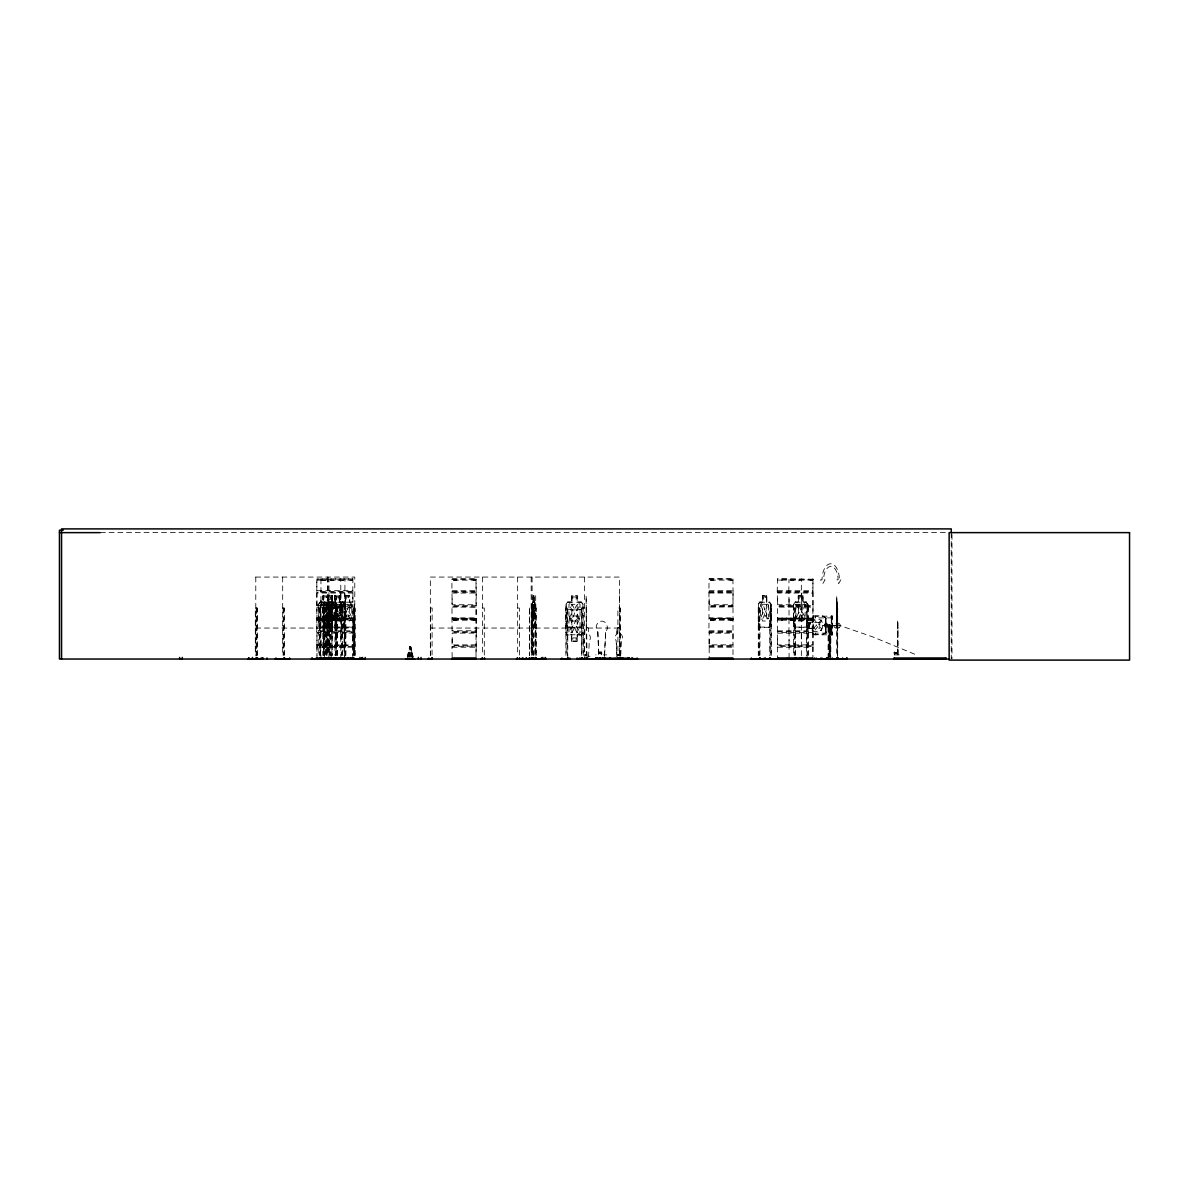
<?xml version="1.0" encoding="UTF-8"?>
<svg xmlns="http://www.w3.org/2000/svg" width="1189" height="1189" viewBox="0 0 1189 1189"><rect width="100%" height="100%" fill="white"/><g stroke="black" fill="none" stroke-linecap="round" stroke-linejoin="round"><path stroke-width="0.75" stroke-dasharray="5 3.75" d="M316.987 658.201L316.943 632.801M320.762 645.731L320.971 639.013M320.911 605.246L320.971 598.899M328.907 645.27L328.981 639.013M328.981 598.899L328.981 607.118M340.797 639.013L340.797 630.794M340.797 598.899L340.797 578.88M344.78 639.013L345.033 605.751M344.78 598.899L345.018 579.132M352.791 639.013L353.029 631.656L316.779 631.597L316.868 606.494M352.791 598.899L353.029 591.557L316.779 591.498L316.943 578.88L352.94 578.909L316.705 579.132L316.958 590.695L352.806 590.695L352.88 578.88M452.177 639.013L452.013 645.612L476.284 646.043L451.969 646.415L452.177 658.201M452.177 598.899L451.939 605.632L476.224 605.632L476.254 632.102M452.206 578.909L476.239 578.998L451.894 579.132L451.939 591.557L476.195 591.498L476.195 605.573M709.179 639.013L709.179 658.201M709.179 598.899L708.941 605.632L733.182 605.573M732.989 639.013L733.019 590.829M732.989 598.899L733.063 592.642M777.532 639.013L777.368 645.612L813.157 646.043L777.353 646.4L777.532 658.201M777.532 598.899L777.294 605.632L813.053 605.573M789.065 658.201L789.065 639.013M789.065 598.899L789.05 604.904L788.901 592.3M801.341 639.013L801.371 592.984M801.341 598.899L801.341 578.88M894.767 652.285C894.856 653.266 894.886 653.801 896.164 652.449M897.606 654.827L897.576 621.119L897.933 654.827M898.007 654.827L898.037 627.495M836.655 621.059L836.803 627.302L836.655 616.006M837.041 610.031L837.056 604.22L836.997 618.295M894.158 653.251L894.158 652.895M897.011 653.192L897.086 653.801M897.903 627.495L897.977 621.119M836.774 621.03L837.026 611.443M837.011 618.711L837.041 612.825M837.041 611.488L837.071 604.919M897.011 652.895L897.011 653.712L897.011 652.835L892.835 652.91L897.368 653.043M836.714 604.294L836.699 601.991L836.655 604.294M836.655 604.205L836.907 601.991L836.655 627.302L836.907 621.03M894.767 653.593L894.767 652.657M894.901 652.479L894.841 653.222M316.973 645.003L316.958 633.157L352.821 633.009M320.971 644.928L320.792 606.301M328.981 590.755L328.937 579.4M328.981 644.928L328.907 632.741M340.797 607.118L340.812 604.755M340.797 647.217L340.812 644.854M352.999 631.597L353.029 605.632L316.794 605.573L316.824 591.438M352.791 658.201L352.806 633.157M476.001 606.91L451.969 606.316L452.073 631.344M709.209 578.909L733.197 578.954L709.09 578.88L708.882 591.869L709.164 604.755L733.019 604.755M709.001 605.573L708.941 631.656L733.182 631.612M732.989 647.217L733.019 633.157L709.164 633.157L709.164 644.854L733.019 644.854M813.023 579.37L777.443 578.88L777.234 591.869L777.517 604.755L812.89 604.755L812.89 593.043L777.517 593.043M777.517 631.077L777.368 606.36L813.083 606.316L812.86 578.88M777.532 630.869L812.89 630.794L812.89 607.118L777.532 607.118M789.065 644.928L789.02 632.801M320.673 646.043L320.971 658.201M328.863 632.533L328.937 591.037M344.78 658.201L344.81 633.157M788.783 591.676L789.02 579.4M788.946 632.607L789.05 606.97M409.7 657.145L410.131 646.801M329.294 618.637L329.279 618.815M534.649 627.302L535.154 621.059M535.109 621.03L534.857 627.302L532.419 627.302L532.122 621.03L532.627 627.302M588.525 657.101L589.298 640.722A4.251 3.73 -90 0 0 588.525 634.034L588.644 629.442A2.125 1.858 -90 0 0 586.786 627.316L586.786 627.316A2.125 1.858 -90 0 0 584.914 629.442L584.795 634.034A4.251 3.73 -90 0 0 584.022 640.722L584.914 657.101M604.324 656.581L605.677 632.013A6.376 5.559 -90 0 0 605.677 622.991A6.376 5.559 -90 0 0 597.814 622.991A6.376 5.559 -90 0 0 597.814 632.013L598.884 654.827L595.748 654.871M604.607 654.827L605.677 632.013M620.747 655.288L621.446 640.722A4.251 3.73 -90 0 0 620.673 634.034L620.673 629.442A2.125 1.858 -90 0 0 618.8 627.316A2.125 1.858 -90 0 0 616.942 629.442L616.942 634.034A4.251 3.73 -90 0 0 616.17 640.722L616.942 657.101L616.288 640.722M896.848 652.687L896.194 653.712L895.599 652.553M896.58 652.464L896.372 653.653L896.283 652.657M894.841 653.445L895.198 652.716M896.461 652.568L896.774 653.043M476.224 592.181L451.969 592.241L452.147 604.755L476.016 604.755L476.016 592.91M733.033 606.91L709.179 607.118M789.02 604.904L789.006 606.702M409.209 657.145L410.042 646.801M826.875 625.548L836.402 625.548L827.336 626.098M599.449 653.593C597.829 652.167 602.778 652.389 601.411 653.608M599.211 653.237L601.604 652.746L599.211 653.043L600.386 653.147M600.683 653.697C597.428 651.617 605.543 653.965 599.405 653.593M600.192 652.375L599.598 653.43M830.814 616.348C835.436 614.252 830.026 621.401 830.977 616.14M815.059 634.867L815.059 633.143L832.553 633.143C827.96 633.871 834.455 631.418 832.672 634.956M831.631 634.673L831.988 632.949M586.92 654.901L585.033 655.065L586.801 655.407M585.033 655.035L586.667 655.302M585.805 654.767L586.34 655.466L586.162 595.719L586.37 627.302M585.791 654.589L586.593 654.976L585.895 654.589M617.403 655.407L618.949 655.407M617.804 654.53C618.726 655.451 617.923 654.158 618.637 655.466M618.221 655.407L617.596 654.767L618.741 655.243M618.176 655.258L618.339 654.901M316.943 619.499L353.074 618.666L316.943 618.414M320.926 619.499L320.926 618.414M344.855 619.439L344.869 618.443M733.078 619.484L733.078 618.414L708.912 618.607L732.989 618.979M813.038 579.281L777.561 578.909M813.157 619.231L777.413 619.424M585.389 654.782L586.37 655.362M600.267 653.251L601.634 652.731M601.144 652.627C599.182 654.485 601.872 652.3 600.802 653.519M408.303 657.145L409.878 646.801L407.931 657.145M532.122 604.294L533.252 601.991M532.33 604.294L532.642 601.991M831.988 633.143L831.542 635.075M328.892 645.345L328.981 658.201M476.269 632.102L476.195 645.731M601.307 653.682C599.211 652.508 602.986 651.988 601.664 653.712M330.379 627.302L331.79 621.03L331.939 604.235L331.969 655.392M330.572 627.302L331.939 621.059M407.411 657.145L409.715 646.801L410.755 646.801L413.178 657.145M895.54 652.389L895.243 653.43M769.328 627.093L770.74 621.03L770.74 604.294L769.387 601.991M759.697 627.302L758.374 621.03L759.533 627.302L769.58 627.302L771.037 621.059L771.037 604.205L769.551 601.991L766.667 601.991M769.58 627.302L771.037 621.059M407.277 657.145L409.685 646.801M600.267 652.642C598.751 654.247 601.471 652.256 599.717 652.285M806.187 627.302L807.628 621.03L807.792 604.235L807.866 655.392M331.538 595.927L331.582 602.199L333.812 604.294L333.812 616.006L335.997 621.03L334.57 627.302L336.19 621.03L336.338 604.205L334.614 601.991L334.495 595.719L340.277 595.719L340.277 601.991M344.572 621.03L343.056 627.302L344.721 621.059L344.721 604.205L343.16 601.991M334.555 627.093L336.041 621.03M335.521 627.302L337.052 621.03M335.67 627.302L337.2 621.059M352.628 627.302L354.307 621.059L352.776 627.302L319.96 627.302M601.589 653.341L599.761 652.939M801.371 633.157L801.341 658.201M316.75 605.632L352.999 606.316M316.75 631.656L316.824 632.474L352.999 632.34M353.044 592.122L316.824 592.3M452.013 591.438L451.969 592.241M708.926 631.716L709.179 633.083M733.256 606.197L709.03 606.36M343.562 627.093L345.286 621.03L345.479 604.235L345.568 655.392M343.695 627.302L345.479 621.059M585.419 655.169L586.89 654.782M586.385 654.53L586.103 655.035M618.533 654.53L617.611 655.065L618.845 654.589M565.845 615.932L567.881 609.689M566.113 615.961L568.015 609.898L581.183 609.898L582.907 615.961M566.023 621.059L567.792 627.302L581.213 627.302L582.982 621.03M581.213 627.302L583.175 621.059M777.517 633.157L812.89 633.157L812.89 644.854L777.532 644.928L777.443 631.344M813.023 646.459L812.86 658.201M352.999 646.34L316.794 646.4M708.926 591.617L733.182 591.513M777.279 591.617L813.083 591.498M319.618 625.741L328.015 601.991M332.355 601.991L324.151 627.302M812.31 622.412L813.439 619.261L819.771 619.261L822.476 622.412L822.476 628.253L819.771 631.404L813.439 631.404L812.31 628.253M599.88 652.984L600.995 653.341M586.103 654.782L586.251 654.767M777.398 631.404L813.053 631.612M813.023 606.36L813.023 645.612M476.12 632.459L451.879 631.909L476.224 631.731M812.994 632.459L777.472 632.667M476.031 619.499L452.132 619.499M476.224 619.231L451.894 618.666L476.239 618.726M831.824 625.86C811.656 624.909 830.398 626.662 831.676 625.176M327.198 621.03L329.427 616.006L329.427 604.294L327.198 602.199L327.257 595.719L327.555 602.199M342.477 604.294L339.757 602.199L339.935 595.719L340.128 602.199L342.358 604.294L342.358 616.006L340.128 621.03L334.689 621.03L331.969 616.006M332.444 595.927L332.444 602.199L334.674 604.294L334.674 616.006L332.444 621.03L322.799 621.059L322.947 604.235L324.24 601.991L330.527 601.991M316.824 645.612L352.94 645.612M476.195 646.415L475.986 658.201M708.971 645.672L733.152 645.612M337.765 580.098L339.861 580.098M341.763 580.098L343.844 580.098M349.759 580.098L351.855 580.098M337.765 620.197L339.861 620.197M341.763 620.197L343.844 620.197M349.759 620.197L351.855 620.197M472.954 580.098L475.05 580.098M472.954 620.197L475.05 620.197M729.972 580.098L732.052 580.098M729.972 620.197L732.052 620.197M798.324 580.098L800.405 580.098M809.843 580.098L811.938 580.098M798.324 620.197L800.405 620.197M809.843 620.197L811.938 620.197M331.984 604.339L329.635 610.031C327.733 600.49 322.992 603.655 328.759 611.443C321.015 620.42 330.066 622.367 330.572 612.825C330.78 621.148 337.721 621.193 337.884 612.825C339.801 622.783 344.84 619.766 338.776 611.488C344.676 603.596 339.653 600.504 337.81 610.031C337.78 602.08 330.616 602.184 330.497 610.031C328.595 600.49 323.854 603.655 329.621 611.443L326.945 619.038L329.71 612.825C330.334 621.49 336.219 620.777 337.334 612.825C339.474 622.516 346.029 620.138 338.493 611.443C345.598 603.269 339.623 600.772 337.423 610.031L334.168 604.28L336.933 611.443L334.272 619.038L331.463 611.488C341.927 599.39 327.124 607.624 334.689 602.199L336.19 604.294M339.757 621.03L342.477 616.006M583.264 655.392L583.086 604.205L581.153 601.991L577.378 601.991L577.378 595.719L571.656 595.719L571.85 602.199L568.981 604.294L568.981 616.006L571.85 621.03L571.835 632.697L577.185 632.697L577.185 620.985L580.039 616.006L580.039 604.294L577.185 602.199L577.185 595.927L571.85 595.927M577.185 634.792L580.039 632.697L580.039 620.985L577.185 615.961L577.185 604.294L571.85 604.294L571.85 616.006L568.981 620.985L568.981 632.697L571.835 634.792L571.641 641.272L577.364 641.272L577.364 635M759.801 602.199L758.537 604.324L758.537 621.03M812.31 618.012L813.588 615.917M813.633 616.125L812.488 618.012L812.488 622.412L808.921 622.412M318.102 580.098L321.803 580.098M322.085 580.098L325.786 580.098M330.096 580.098L333.797 580.098M318.102 620.197L321.803 620.197M322.085 620.197L325.786 620.197M330.096 620.197L333.797 620.197M453.291 580.098L456.992 580.098M453.291 620.197L456.992 620.197M710.294 580.098L713.995 580.098M710.294 620.197L713.995 620.197M778.646 580.098L782.347 580.098M790.18 580.098L793.88 580.098M778.646 620.197L782.347 620.197M790.18 620.197L793.88 620.197M322.962 604.324L324.374 601.991L322.799 604.235L322.873 655.392M331.226 659.033L331.27 604.235L332.816 601.991M331.404 604.324L332.89 602.199M324.434 602.199L323.096 604.324L332.444 604.294L332.444 655.392M323.809 621.03L325.192 627.302L323.661 621.059L323.661 604.235L325.236 601.991M325.296 602.199L323.958 604.324L324.092 655.392M342.194 601.991L340.916 604.235M340.916 604.324L342.343 601.991M599.568 652.939L600.98 652.746M600.846 652.493L601.039 653.519M600.594 653.37L600.4 652.493M618.934 655.035L617.403 654.663M825.701 625.191L825.538 625.919M829.223 625.176L829.223 625.964M829.773 625.919L829.669 625.176M318.622 604.294L320.257 602.199M807.643 621.059L806.32 627.302L795.069 627.302L793.449 621.059L793.449 604.205L795.248 601.991M793.598 604.294L795.322 602.199M571.567 641.272L571.567 635L567.852 635L565.845 632.786L565.934 604.235L567.762 601.991L571.746 601.991M567.837 601.991L565.934 604.235M582.907 632.667L581.094 634.792L567.941 634.792L566.023 632.697M581.183 635L583.011 632.756M329.249 604.294L331.166 602.199M344.869 618.979L347.678 612.825C349.64 622.783 354.664 619.751 348.57 611.488C354.515 603.581 349.462 600.519 347.604 610.031C345.702 600.49 340.961 603.655 346.727 611.443L343.755 618.681L344.944 618.904M732.959 578.909L733.004 590.903M777.487 618.979L813.157 618.666L777.487 618.443L777.279 619.365M316.987 618.875L352.836 618.904M777.532 618.875L812.904 618.934M352.761 580.113L317.017 580.113M352.761 620.212L317.032 620.197M475.957 580.113L452.206 580.113M475.957 620.212L452.221 620.197M732.959 580.113L709.209 580.113M709.179 618.102L732.989 618.102L709.239 618.102M732.959 620.212L709.239 620.197M812.845 580.113L777.561 580.113M812.845 620.212L777.591 620.197M831.542 617.879L831.542 615.947M832.553 617.879L815.059 617.879L815.059 616.14L832.612 616.199L832.553 634.867L813.395 634.748L812.206 632.533L812.206 617.923M832.612 634.807L830.814 634.673L832.716 634.673M325.192 604.294L327.406 602.199L325.177 604.294L325.192 616.006L327.406 621.03L325.177 616.006M599.405 652.493L600.564 652.36M600.059 652.895L601.366 652.85M601.039 652.479L600.831 653.341L600.475 652.657M733.197 619.424L709.06 619.424M822.506 634.748L825.939 632.444M822.669 634.748L826.043 632.593L826.043 617.864L822.669 615.917L813.41 615.917M895.109 653.682L894.767 652.895M801.431 619.484L801.431 618.414M835.941 625.013L836.06 626.083M337.275 618.979L337.126 618.919M895.852 653.712L895.807 652.672M100.307 532.627L947.291 532.627M255.694 577.066L354.783 577.066L354.783 655.362M452.147 590.695L476.016 590.695L476.016 578.939L476.195 591.498M709.164 590.695L733.019 590.695M777.517 590.695L812.89 590.755M709.03 592.3L733.182 592.226M777.368 592.3L813.053 592.226M452.147 593.043L476.016 593.043M709.164 593.043L733.019 593.043M332.742 595.719L322.918 595.719L322.918 601.991M535.704 595.719L535.555 659.033M619.469 595.674L619.41 655.347M323.066 595.927L332.593 595.927M334.689 595.927L340.128 595.927M345.375 595.927L349.7 595.927L349.551 602.199L351.781 604.294L351.781 616.006L349.551 621.03L345.36 621.059L343.145 616.006L343.145 604.294L345.375 602.199L345.226 595.719L349.848 595.719L349.7 602.199M533.073 595.927L534.173 595.927M762.595 595.927L766.682 595.927M798.339 595.927L802.902 595.927M328.149 596.982L331.701 596.982M335.58 596.982L339.4 596.982L339.4 599.063L335.58 599.063M328.149 599.063L331.701 599.063M323.066 601.991L320.049 601.991L318.474 604.205L318.474 621.059L320.153 627.302M335.848 601.991L330.988 601.991L329.071 604.205L329.353 655.392M339.935 601.991L345.375 601.991M349.7 601.991L352.732 601.991M533.995 601.991L534.842 601.991L535.109 604.324M762.61 601.991L759.578 601.991L758.24 604.235L758.314 655.392M795.114 601.991L798.324 601.991M802.917 601.991L806.276 601.991M320.109 602.199L352.672 602.199L354.159 604.294L354.054 655.362L354.307 604.205L352.583 601.991M532.434 602.199L534.827 602.199M567.837 602.199L581.079 602.199M759.637 602.199L769.491 602.199M795.188 602.199L806.216 602.199M323.661 604.235L323.735 655.392M331.27 604.235L331.404 621.059L332.89 627.093M336.086 604.205L336.19 655.392M532.092 604.205L532.33 655.392M583.086 604.205L581.079 601.991M771.037 604.205L770.888 655.392M793.449 604.205L793.747 655.392M334.689 604.294L340.128 604.294L340.128 616.006L334.689 616.006M352.806 604.755L316.958 604.755L316.987 593.043L352.806 593.043L352.999 605.573M352.806 607.118L316.958 607.118L316.958 630.794L352.806 630.794M452.177 607.118L476.016 607.118L476.016 630.794L452.147 630.794M282.685 608.04L284.364 608.04L284.364 655.362M318.815 608.04L320.495 608.04L320.495 655.392M322.873 608.04L325.429 608.04L325.429 659.033M328.268 608.04L326.202 608.04L326.202 655.362M329.353 608.04L332.444 608.04M340.842 608.04L342.536 608.04L342.536 659.033M430.344 608.04L432.157 608.04L432.053 655.362M482.571 608.04L484.295 608.04L484.295 655.362M517.646 608.04L519.37 608.04L519.37 655.362M534.901 608.04L536.358 608.04L536.358 659.033M584.557 608.04L581.406 608.04L581.406 655.392M586.37 608.04L587.039 659.033M620.182 655.347L620.182 607.995L617.894 608.04L617.908 655.362M758.314 608.04L759.964 608.04L759.964 659.033M793.747 608.04L795.486 608.04L795.486 655.392M836.907 608.04L837.68 608.04L837.68 655.392M567.807 609.689L581.317 609.689L583.086 615.932M323.022 616.006L332.444 616.006M345.375 616.006L349.551 616.006L349.551 604.294L345.375 604.294L343.562 602.199M533.073 616.006L533.965 616.006L533.965 604.294C531.973 604.547 532.969 630.527 533.787 612.825C534.976 634.985 535.05 588.704 533.802 610.031L533.044 604.161L532.984 655.392M571.835 615.961L577.185 616.006M316.943 619.469L352.836 619.439M452.132 619.439L476.031 619.439M340.916 621.059L342.298 627.302M571.835 620.985L577.185 621.03M793.449 621.059L795.203 627.302M812.369 622.189L808.817 622.189L808.817 628.476L812.369 628.476M835.941 623.17L838.23 623.17M320.109 627.093L352.672 627.093M532.434 627.093L534.827 627.093M581.079 627.093L567.837 627.093L566.217 621.03M759.637 627.093L769.491 627.093M795.188 627.093L806.216 627.093M830.903 627.168L827.975 626.633L830.903 626.633L830.754 657.264M835.941 627.941L838.23 627.941M255.694 628.045L354.783 628.045M430.344 628.045L619.618 628.045M808.921 628.253L812.488 628.253L812.488 632.444M616.942 629.442L617.061 634.034M709.164 630.794L733.019 630.794M597.814 632.013L598.691 654.827M897.576 621.119L898.022 632.013M709.03 632.399L733.182 632.34M826.043 632.593L825.865 617.864M476.016 644.854L452.177 644.928L452.177 633.083L476.016 633.157L476.016 645.003M813.439 634.54L822.654 634.54M577.289 635L581.272 635M571.746 641.064L577.185 641.064M316.958 644.854L352.791 644.928M709.001 646.4L733.182 646.4M352.806 647.217L316.958 647.217L316.958 655.288M452.147 647.217L476.016 647.217L476.016 655.288M709.164 647.217L733.019 647.217L732.989 658.201M777.517 647.217L812.89 647.217L812.89 655.288M584.72 654.307L586.578 654.307M616.868 654.307L618.726 654.307M603.432 654.871L606.658 654.871M894.187 654.871L899.538 654.871M587.946 656.254L590.056 656.254M812.994 578.954L812.89 590.695M836.491 624.359L873.454 637.155L915.277 654.44M822.491 615.917L825.939 618.012M800.465 618.919L801.549 619.127M831.988 617.879L831.839 616.155L831.899 634.673M732.989 618.875L708.941 619.365M320.971 578.88L320.956 604.755M343.636 601.991L345.479 604.235M335.476 601.991L337.052 604.294M343.012 601.991L344.572 604.294M336.279 604.205L334.57 601.991L336.13 604.294L335.818 655.392M806.142 601.991L807.792 604.235M806.068 602.199L807.494 604.324M769.328 602.199L770.74 604.294M331.939 604.235L330.379 601.991L331.79 604.324M812.31 632.444L813.573 634.748M352.94 591.438L352.791 590.695M344.944 605.513L344.81 593.043M328.283 621.03L326.039 616.006L326.039 604.294L328.283 602.199L328.268 595.719M323.096 621.03L324.434 627.093L320.852 616.006L320.852 604.294L323.066 602.199L323.066 595.719M329.353 621.03L331.166 627.093M329.249 621.03L331.032 627.302M329.071 621.059L330.928 627.302M318.771 621.03L320.257 627.093M410.74 646.801L413.044 657.145M342.402 627.093L341.065 621.03L341.065 604.324M331.27 621.059L332.786 627.302M412.524 657.145L410.636 646.801L412.405 658.869M534.634 601.991L534.901 604.324M532.598 616.006L533.073 621.03L533.965 621.03L533.965 595.927M411.245 657.145L410.413 646.801L410.74 657.145M837.011 604.161L837.026 655.392L836.729 595.719L836.937 602.199M837.011 601.991L837.026 604.294M897.532 632.013L897.546 656.581M951.973 534.456L951.973 659.033M951.245 532.627L951.245 659.033M894.678 654.738L894.708 651.944L894.247 654.738M837.576 608.04L837.576 659.033M831.824 618.072L831.824 632.949M831.274 618.072L831.274 632.949M830.576 627.168L830.531 657.264L830.472 627.168M830.234 626.633L830.234 624.507L828.644 624.507L828.644 626.633M829.788 624.507L829.803 657.264M829.536 627.168L829.536 657.264L829.342 627.168M829.09 624.507L829.075 657.264M828.911 627.168L828.911 657.264M828.332 627.168L828.302 657.264M828.124 627.168L828.183 657.264M827.113 624.091L827.113 627.019M825.761 618.012L825.761 632.444M825.003 624.091L825.003 627.019M815.609 616.14L815.609 617.879M815.609 633.143L815.609 634.867M808.981 622.189L808.981 628.476M808.312 655.392L808.312 608.04L806.573 608.04L806.573 655.392M807.004 608.04L807.004 659.033M803.051 601.991L803.051 595.719L798.176 595.719L798.176 601.991M802.917 595.719L802.753 602.199L805.131 604.294L805.131 616.006L802.753 621.03L798.339 621.03L795.976 616.006L795.976 604.294L798.339 602.199L798.324 595.719M795.04 608.04L795.04 655.392M794.178 608.04L794.178 655.392M771.379 655.392L771.379 608.04L769.729 608.04L769.729 655.392M770.219 608.04L770.219 655.392M766.816 601.991L766.816 595.719L762.446 595.719L762.595 602.199L760.484 604.294L760.484 616.006L762.595 621.03L766.519 621.03L768.629 616.006L768.629 604.294L766.519 602.199L766.519 595.927M766.667 595.719L766.682 602.199M762.61 595.719L762.744 602.199M759.474 608.04L759.474 655.392M758.805 608.04L758.805 655.392M620.078 607.995L620.078 658.988M619.618 655.362L619.618 577.066L430.344 577.066L430.344 655.362M601.411 654.738L601.411 651.944L598.632 651.944L598.87 654.738M601.188 651.944L601.188 654.738M584.542 577.066L584.557 655.362M582.907 604.294L582.982 655.392M581.689 608.04L581.689 655.392M577.096 634.792L577.289 641.272M571.924 595.927L571.924 602.199M567.762 659.033L567.762 608.04L565.919 608.04L565.919 655.392M567.495 608.04L567.495 655.392M566.217 604.324L566.187 655.392M535.778 604.161L535.823 655.392M535.169 655.392L535.154 604.235L534.901 655.392M534.173 602.199L534.203 595.719L533.044 595.719L532.598 655.392M533.252 595.719L533.281 602.199M533.252 655.392L533.252 608.04L529.477 608.04L529.477 655.362M532.107 577.066L532.107 655.362M531.438 608.04L531.438 655.362M531.186 577.066L531.186 655.362M529.566 608.04L529.566 655.362M517.646 577.066L517.646 655.362M482.571 577.066L482.571 655.362M430.448 608.04L430.448 655.362M355.258 655.362L355.258 608.04L352.925 608.04L352.925 655.392M354.619 608.04L354.619 655.392M353.579 608.04L353.401 655.392M345.895 655.392L345.895 608.04L344.067 608.04L344.067 655.392M345.523 595.927L345.523 602.199M345.182 604.324L345.182 621.03M344.424 604.294L344.409 659.033M342.06 608.04L342.06 655.392M341.302 608.04L341.302 655.392M340.812 593.043L340.797 658.201M339.757 595.927L339.757 602.199M339.757 604.294L339.757 616.006M338.85 596.982L338.85 599.063M337.527 655.392L337.527 608.04L334.956 608.04L334.956 655.392M337.052 655.392L337.2 604.205L335.625 601.991L335.699 595.719M336.903 604.294L336.903 621.03M336.74 596.982L336.74 599.063M336.65 608.04L336.65 655.392M335.848 595.719L335.997 602.199L333.782 604.294L331.538 602.199L331.731 595.719L331.88 601.991M335.432 608.04L335.432 655.392M334.599 595.719L334.793 602.199M332.593 595.719L332.593 602.199M330.854 608.04L330.854 655.392M330.81 596.982L330.839 599.063M330.75 608.04L330.75 655.392M329.68 608.04L329.68 655.392M328.417 595.927L328.417 602.199M328.283 604.294L328.268 655.362M327.896 577.066L327.896 655.362M327.807 577.066L327.807 655.362M327.406 604.294L327.421 655.362M327.198 604.294L327.198 616.006M327.064 608.04L327.064 655.362M324.954 608.04L324.954 655.392M324.567 608.04L324.567 659.033M324.196 608.04L324.196 655.392M323.215 595.927L323.215 602.199M323.334 608.04L323.334 655.392M320.019 608.04L320.019 655.392M319.291 608.04L319.291 655.392M318.771 604.294L318.815 655.392M283.889 608.04L283.889 655.362M283.145 608.04L283.145 655.362M282.685 577.066L282.685 655.362M257.374 655.362L257.374 608.04L255.308 608.04L255.308 655.362M257.002 608.04L256.898 655.362M256.542 608.04L256.542 655.362M256.17 608.04L256.17 655.362M255.784 577.066L255.784 655.362M821.658 620.881L818.285 625.355C823.011 627.658 822.951 635.521 817.571 626.618C812.355 635.298 812.31 627.406 816.784 625.251C812.28 623.051 812.399 615.545 817.542 624.017L821.45 619.841L821.658 620.881M796.764 604.28L799.766 611.488C793.286 619.87 798.681 622.694 800.717 612.825C802.634 622.709 808.267 619.885 801.728 611.443C807.866 603.536 802.783 600.579 800.791 610.031L798.295 604.339L796.764 604.28M768.451 618.681L767.098 618.889L764.78 612.825C763.026 622.873 758.106 619.647 763.888 611.443C758.448 603.774 762.892 600.4 764.72 610.031C766.489 600.43 771.23 603.7 765.627 611.488L768.451 618.681M333.604 618.681L332.608 618.681L336.249 611.488L333.232 604.161L330.601 611.488L333.604 618.681M569.442 618.072L573.217 625.503C565.503 633.9 572.251 636.115 574.465 626.96C576.739 636.145 583.086 633.811 575.595 625.548C583.561 616.734 576.576 614.55 574.376 624.166L571.225 618.102L569.442 618.072M579.638 618.681L577.795 618.889L574.659 612.825C572.444 622.442 565.474 620.242 573.44 611.443C565.934 603.18 572.281 600.846 574.555 610.031C576.769 600.876 583.517 603.091 575.803 611.488L579.638 618.681M336.279 621.059L334.763 627.302L336.338 621.059M333.767 616.006L331.538 621.03L333.812 616.006M840.816 579.816L838.735 583.531L836.64 579.816L838.096 579.816A13.406 7.253 -90 0 0 830.843 566.395A13.406 7.253 -90 0 0 823.605 579.816L825.032 579.816L822.818 583.531L820.588 579.816L822.03 579.816A16.066 8.68 -90 0 1 830.71 563.749A16.066 8.68 -90 0 1 839.389 579.816L840.816 579.816M317.017 618.087L352.791 618.102L317.032 618.102M452.206 618.087L475.986 618.102L452.221 618.102M777.561 618.087L812.86 618.102L777.591 618.102M326.47 596.982L323.809 596.982L323.809 599.063L326.47 599.063L326.47 596.982M348.808 596.982L346.133 596.982L346.133 599.063L348.808 599.063L348.808 596.982M576.234 596.982L572.801 596.982L572.801 599.063L576.234 599.063L576.234 596.982M765.82 596.982L763.293 596.982L763.293 599.063L765.82 599.063L765.82 596.982M801.966 596.982L799.127 596.982L799.127 599.063L801.966 599.063L801.966 596.982M766.519 604.294L762.595 604.294L762.595 616.006L766.519 616.006L766.519 604.294M802.753 604.294L798.339 604.294L798.339 616.006L802.753 616.006L802.753 604.294M819.771 622.412L813.439 622.412L813.439 628.253L819.771 628.253L819.771 622.412M810.616 623.452L809.486 623.452L809.486 627.212L810.616 627.212L810.616 623.452M827.559 624.091L824.557 624.091L824.557 627.019L827.559 627.019L827.559 624.091M576.219 637.928L572.786 637.928L572.786 640.009L576.219 640.009L576.219 637.928M324.329 627.302L322.799 621.059L324.344 627.302M326.663 655.362L326.663 608.04L326.589 655.362M839.657 627.242A2.393 2.006 -90 0 0 838.75 623.244A2.393 2.006 -90 0 0 836.298 626.172A2.393 2.006 -90 0 0 839.657 627.242M837.368 627.242A2.393 2.006 -90 0 0 836.462 623.244A2.393 2.006 -90 0 0 833.994 626.172A2.393 2.006 -90 0 0 837.368 627.242"/><path stroke-width="1.5" d="M541.322 658.988L541.337 657.978M610.165 658.825L610.165 657.933M629.293 658.825L629.293 657.933M827.663 658.988L827.663 657.978M846.791 658.988L846.791 657.978M894.143 658.186L894.262 659.033L894.143 658.186L946.072 658.186L946.072 658.988L946.072 658.186L945.924 658.988L894.128 658.959L894.291 658.186M894.291 658.572L946.058 658.528M523.011 659.033L523.175 657.978M765.389 658.869L765.508 657.978M248.858 658.869L248.694 657.978M261.848 659.033L262.056 657.978M275.283 658.899L289.388 658.899M311.355 659.033L362.719 658.988L362.571 657.443M247.936 659.033L262.397 658.899M316.408 658.899L316.244 657.978L316.051 658.899M329.546 658.869L329.576 658.067M334.213 657.978L334.124 659.033L334.02 658.067M542.035 658.899L542.08 657.978M560.97 659.033L569.561 658.899M427.772 659.033L431.31 658.899M481.248 658.988L482.184 658.067M516.442 658.988L517.126 658.899M517.215 658.869L517.26 658.067M629.858 658.988L629.412 658.186L595.748 658.186C593.831 659.078 597.398 659.405 596.269 657.978M620.658 658.988L621.758 658.959L621.119 658.186L620.093 659.003L620.078 657.666M628.401 659.003L629.412 658.186M604.205 659.033L603.403 658.929L604.057 658.186L605.379 658.974L582.342 658.974L637.096 658.691M586.965 659.003L588.793 658.974L587.321 658.721M599.36 658.022L598.929 658.974L599.806 658.974M600.46 658.022L599.375 658.468M604.577 659.033L604.948 658.022M637.497 659.003L614.981 658.721M619.469 658.721L619.766 659.033M631.493 658.022L631.21 659.003M631.924 659.003L632.607 658.022M632.191 659.003L632.607 658.468M820.678 658.899L820.752 658.067L820.826 659.033M750.69 658.899L846.925 658.988L846.91 657.978M311.919 658.899L312.008 658.067M325.028 658.899L325.102 657.71M248.501 658.899L248.59 658.067M329.487 658.899L329.68 657.978M799.885 658.899L799.974 658.067M826.34 658.899L826.444 658.067M602.511 658.572L601.812 658.988L602.437 658.186L602.882 658.988M627.346 658.988L627.792 658.186L628.446 658.959M583.517 659.033L584.171 659.003M636.784 659.003L637.096 658.022M63.166 530.235L59.45 530.235L59.45 659.033L949.387 659.033M59.45 532.627L100.233 532.627M316.987 658.201L352.791 658.201M452.177 658.201L475.986 658.201M709.179 658.201L732.989 658.201M777.532 658.201L812.86 658.201M316.943 658.543L352.836 658.543M452.132 658.543L476.031 658.513M709.134 658.543L733.033 658.513M777.487 658.513L812.904 658.513M452.147 658.959L476.016 658.959M545.588 658.765L522.209 658.988L522.209 657.978M637.527 658.974L577.141 658.988L577.141 657.978M709.164 658.959L733.019 658.959M341.971 658.899L342.209 657.71M802.174 658.899L802.07 658.067L801.966 659.033M361.946 658.899L362.065 658.067M361.441 658.899L361.352 658.067L361.248 659.033M331.404 658.899L331.359 657.71M330.037 658.899L329.947 658.067M348.481 658.869L348.451 658.067M335.67 658.899L335.684 657.71M335.105 658.869L335.283 657.71M321.565 658.899L321.476 658.067L321.372 659.033M615.575 658.974L616.452 658.974L614.936 658.468M595.748 658.186L596.402 658.959M526.118 658.899L526.073 657.978M827.797 658.899L827.797 657.978M629.412 658.825L629.412 657.933M610.299 658.825L610.284 657.933M951.245 532.627L951.245 528.897L61.546 528.897L61.546 659.033M842.644 657.978L842.644 659.033M838.052 657.978L838.052 659.033M837.665 657.71L837.665 659.033M837.576 657.71L837.576 659.033M832.315 657.978L832.315 659.033M826.563 657.978L826.563 659.033M821.971 657.978L821.971 659.033M816.234 657.978L816.234 659.033M814.51 657.978L814.51 659.033M806.855 657.71L806.855 659.033M806.424 657.71L806.424 659.033M800.078 657.978L800.078 659.033M795.634 657.71L795.634 659.033M795.188 657.71L795.188 659.033M787.534 657.978L787.534 659.033M778.349 657.978L778.349 659.033M770.086 657.71L770.086 659.033M769.595 657.71L769.595 659.033M764.185 657.978L764.185 659.033M760.098 657.71L760.098 659.033M759.608 657.71L759.608 659.033M751.344 657.978L751.344 659.033M619.766 657.978L619.885 659.033M619.514 657.666L619.514 658.988M619.41 657.666L619.41 658.988M617.7 657.71L617.7 659.033M587.232 657.978L587.232 659.033M587.039 657.71L587.039 659.033M586.37 657.71L586.37 659.033M584.81 657.978L584.81 659.033M584.691 657.978L584.691 659.033M582.625 657.71L582.625 659.033M581.51 657.71L581.51 659.033M581.228 657.71L581.228 659.033M579.37 657.978L579.37 659.033M569.813 657.978L569.813 659.033M567.956 657.71L567.956 659.033M567.673 657.71L567.673 659.033M561.936 657.978L561.936 659.033M545.483 657.443L545.588 659.033M544.978 657.978L544.978 659.033M542.853 657.443L542.853 659.033M536.358 657.71L536.358 659.033M535.704 657.71L535.526 659.033M534.872 657.71L534.872 659.033M533.281 657.71L533.281 659.033M532.791 657.978L532.791 659.033M532.627 657.71L532.627 659.033M532.092 657.71L532.122 659.033M531.424 657.71L531.453 659.033M530.056 657.978L530.056 659.033M529.283 657.71L529.373 659.033M526.474 657.978L526.474 659.033M519.563 657.71L519.578 659.033M517.378 657.978L517.512 659.033M484.503 657.71L484.488 659.033M482.318 657.978L482.437 659.033M432.35 657.71L432.261 659.033M431.562 657.978L431.562 659.033M428.828 657.978L428.828 659.033M421.01 657.443L421.01 659.033M418.379 657.443L418.379 659.033M414.634 659.033L405.821 659.033M365.201 657.443L365.201 659.033M361.976 657.978L362.006 659.033M359.94 657.443L359.94 659.033M353.906 657.71L353.906 659.033M353.43 657.71L353.43 659.033M353.252 657.71L353.252 659.033M352.791 657.71L352.791 659.033M350.681 657.978L350.681 659.033M348.362 657.978L348.362 659.033M347.812 657.978L347.812 659.033M347.649 657.978L347.649 659.033M344.23 657.71L344.23 659.033L344.141 657.978M343.903 657.71L343.903 659.033M343.279 657.978L343.279 659.033M342.67 657.71L342.67 659.033M341.124 657.978L341.124 659.033M339.147 657.978L339.147 659.033M336.145 657.71L336.145 659.033M334.822 657.71L334.51 659.033M330.869 657.443L331.092 659.033M330.616 657.71L330.601 659.033L330.542 657.978M328.238 657.443L328.238 659.033M326.916 657.71L326.916 659.033M326.455 657.71L326.514 659.033M326.054 657.71L326.054 659.033M325.712 657.978L325.712 659.033L325.563 657.71M324.701 657.71L324.701 659.033M324.567 657.978L324.567 659.033M324.24 657.71L324.24 659.033M321.075 657.978L321.075 659.033M320.644 657.71L320.644 659.033M320.168 657.71L320.168 659.033M317.106 657.978L317.106 659.033M312.113 657.978L312.113 659.033M289.581 657.978L289.581 659.033M284.498 657.71L284.498 659.033M284.037 657.71L284.037 659.033M275.967 657.978L275.967 659.033M267.035 657.978L267.035 659.033M263.066 657.978L263.066 659.033M262.591 657.978L262.591 659.033M260.986 657.978L260.986 659.033M257.523 657.71L257.523 659.033M257.151 657.71L257.047 659.033M256.943 657.978L256.943 659.033M256.675 657.71L256.675 659.033M256.125 657.443L256.125 659.033M252.41 657.443L252.41 659.033M248.977 657.978L248.977 659.033M182.289 657.443L182.289 659.033M179.658 657.443L179.658 659.033M597.368 658.186C595.273 659.152 599.464 659.211 597.368 658.186M622.739 658.186C620.628 659.152 624.819 659.211 622.739 658.186M636.011 658.468L636.011 658.468M1129.55 532.627L949.149 532.627L949.149 660.103L1129.55 660.103L1129.55 532.627M837.011 659.033L837.011 657.71L836.907 659.033"/></g></svg>
